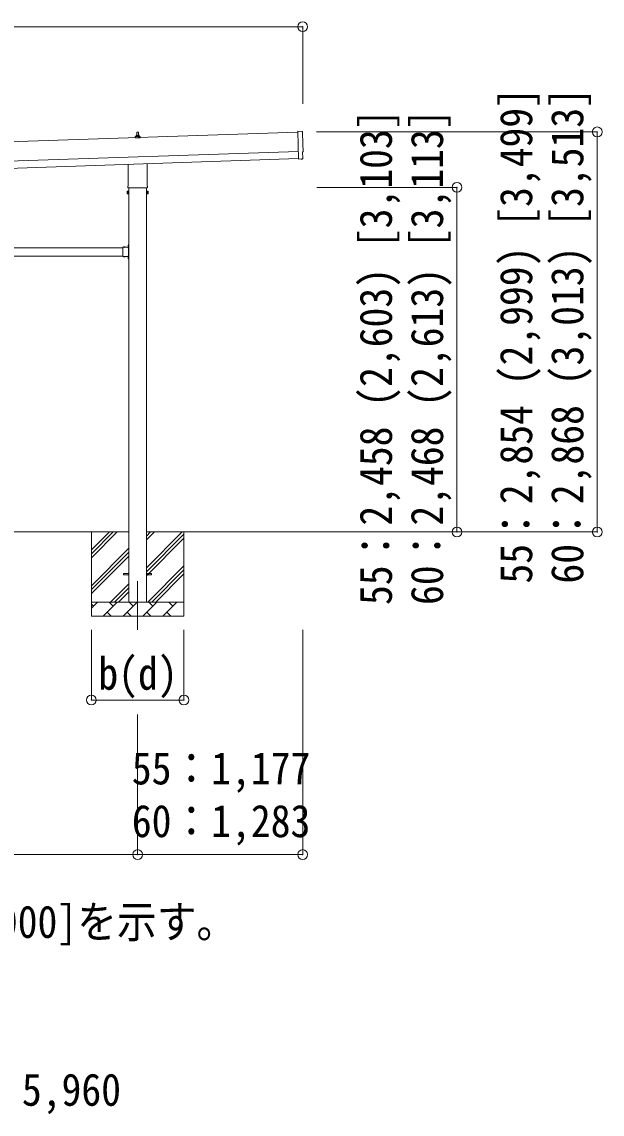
# Model space of a CAD drawing. Units: millimetres at full size, sheet at 1:70; details may follow other scales. Extents: x -19675 to 19675, y -13580 to 13580.
# Drawn here: x 5373 to 9510, y -4338 to 3454 of the extents above; entities that cross this region are included whole.
import ezdxf
from ezdxf.enums import TextEntityAlignment as Align

# ---------------------------------------------------------------- set-up
doc = ezdxf.new("R2010")
doc.units = ezdxf.units.MM
doc.header["$LTSCALE"] = 70
doc.header["$PDMODE"] = 32
doc.header["$PDSIZE"] = 70
doc.linetypes.add('CHAIN1', pattern=[8, 5, -1, 1, -1])
doc.linetypes.add('USER3', pattern=[4, 3, -1])
for name, color, linetype, lineweight in [('0-1_Defpoints', 7, 'CHAIN1', 9), ('0-2_TEXT1', 4, 'Continuous', 9), ('0-3_SHAPE', 7, 'Continuous', 9), ('0-8_TABLE1', 6, 'Continuous', 9), ('0-D', 7, 'Continuous', 9)]:
    doc.layers.add(name, color=color, linetype=linetype, lineweight=lineweight)
doc.styles.add('ＭＳ ゴシック', font='')
doc.styles.get('ＭＳ ゴシック').set_extended_font_data('MS Gothic')

msp = doc.modelspace()

# ---------------------------------------------------------------- linework, layer by layer
at = {"layer": '0-1_Defpoints'}
msp.add_line((6198.11, -535.5), (6198.11, -884.5), dxfattribs=at)
at = {"layer": '0-2_TEXT1'}
for p, q in [((7339.48, 2667.59), (1956.47, 2488.15)), ((6192.11, 2642.1), (6192.84, 2665.62)), ((6193.84, 2666.6), (6202.39, 2666.6)), ((6203.39, 2665.62), (6204.11, 2642.1)), ((7339.31, 2672.67), (7345.94, 2473.92)), ((7369.48, 2672.1), (7339.31, 2672.67)), ((6179.86, 2626.6), (6179.86, 2634.31)), ((6216.36, 2626.6), (6179.86, 2626.6)), ((6180.25, 2635.1), (6215.98, 2635.1)), ((6180.63, 2635.28), (6187.35, 2636.91)), ((6187.73, 2637.1), (6208.5, 2637.1)), ((6188.11, 2637.89), (6188.11, 2642.1)), ((6189.11, 2642.1), (6207.11, 2642.1)), ((6208.11, 2637.89), (6208.11, 2642.1)), ((6215.6, 2635.28), (6208.88, 2636.91)), ((6216.36, 2626.6), (6216.36, 2634.31)), ((1961.13, 2348.23), (7344.14, 2527.66)), ((7373.63, 2525.26), (7374.14, 2525.27)), ((7375.2, 2478.25), (7373.63, 2525.26)), ((1962.8, 2298.26), (7345.81, 2477.69)), ((6129.81, 2282.61), (6129.81, 2437.16)), ((6266.41, 2441.71), (6266.41, 2282.61)), ((7364.12, 2475.44), (7345.94, 2473.92)), ((7364.81, 2474.83), (7364.12, 2475.44)), ((7365.56, 2474.58), (7372.46, 2475.17)), ((6128.11, 2273.84), (6128.11, 2279.34)), ((6266.05, 2270.34), (6130.18, 2270.34)), ((6135.61, 2270.34), (6135.61, -685.5)), ((6260.61, -685.5), (6260.61, 2270.34)), ((6268.11, 2279.34), (6268.11, 2273.84)), ((6124.11, 2244.34), (6124.87, 2245.65)), ((6124.11, 2244.34), (6124.11, 2227.34)), ((6124.11, 2227.34), (6124.87, 2226.02)), ((6131.11, 2245.65), (6124.87, 2245.65)), ((6131.11, 2240.75), (6124.87, 2240.75)), ((6131.11, 2230.93), (6124.87, 2230.93)), ((6131.11, 2226.02), (6124.87, 2226.02)), ((6131.11, 2226.02), (6131.11, 2245.65)), ((6131.11, 2245.04), (6133.61, 2245.04)), ((6133.61, 2226.64), (6131.11, 2226.64)), ((6135.61, 2225.34), (6133.61, 2225.34)), ((6260.61, 2225.34), (6262.61, 2225.34)), ((6265.11, 2245.04), (6262.61, 2245.04)), ((6262.61, 2226.64), (6265.11, 2226.64)), ((6265.11, 2226.02), (6265.11, 2245.65)), ((6265.11, 2245.65), (6271.36, 2245.65)), ((6265.11, 2240.75), (6271.36, 2240.75)), ((6265.11, 2230.93), (6271.36, 2230.93)), ((6265.11, 2226.02), (6271.36, 2226.02)), ((6272.11, 2244.34), (6271.36, 2245.65)), ((6272.11, 2227.34), (6271.36, 2226.02)), ((6272.11, 2244.34), (6272.11, 2227.34)), ((3202.61, 1842.5), (6093.61, 1842.5)), ((6093.61, 1845.5), (6093.61, 1779.5)), ((6093.61, 1845.5), (6133.61, 1845.5)), ((6096.71, 1846.01), (6096.71, 1845.5)), ((6129.61, 1842.5), (6135.11, 1842.5)), ((6133.11, 1861.4), (6133.61, 1861.4)), ((6133.61, 1865.5), (6135.61, 1865.5)), ((6133.61, 1865.5), (6133.61, 1845.5)), ((6135.61, 1858.5), (6133.61, 1858.5)), ((6135.61, 1852.5), (6133.61, 1852.5)), ((6133.61, 1841.5), (6133.61, 1783.5)), ((6135.11, 1842.5), (6135.11, 1782.5)), ((3202.61, 1782.5), (6093.61, 1782.5)), ((6093.61, 1779.5), (6133.61, 1779.5)), ((6096.71, 1779), (6096.71, 1779.5)), ((6129.61, 1782.5), (6135.11, 1782.5)), ((6133.61, 1781.5), (6129.61, 1781.5)), ((6133.11, 1775.4), (6133.61, 1775.4)), ((6133.61, 1779.5), (6133.61, 1759.5)), ((6135.61, 1772.5), (6133.61, 1772.5)), ((6135.61, 1766.5), (6133.61, 1766.5)), ((6133.61, 1759.5), (6135.61, 1759.5)), ((6098.11, -481), (6135.61, -481)), ((6098.11, -490), (6098.11, -481)), ((6098.11, -490), (6135.61, -490)), ((6260.61, -481), (6298.11, -481)), ((6260.61, -490), (6298.11, -490)), ((6298.11, -490), (6298.11, -481))]:
    msp.add_line(p, q, dxfattribs=at)
for points in [[(6133.61, 2225.34), (6133.61, 2246.34), (6135.61, 2246.34)], [(6262.61, 2225.34), (6262.61, 2246.34), (6260.61, 2246.34)], [(6096.71, 1846.01), (6108.51, 1846.01), (6108.51, 1845.5)], [(6133.61, 1841.5), (6129.61, 1841.5), (6129.61, 1843.5), (6133.61, 1843.5)], [(6133.11, 1861.4), (6133.11, 1849.6), (6133.61, 1849.6)], [(6096.71, 1779), (6108.51, 1779), (6108.51, 1779.5)], [(6133.61, 1783.5), (6129.61, 1783.5), (6129.61, 1781.5)], [(6133.11, 1775.4), (6133.11, 1763.6), (6133.61, 1763.6)]]:
    msp.add_lwpolyline(points, dxfattribs=at)
at = {"layer": '0-2_TEXT1', "linetype": 'USER3'}
for points in [[(6100.11, 1848.12), (6101.47, 1845.34), (6102.61, 1844.73)], [(6105.11, 1848.12), (6103.76, 1845.34), (6102.61, 1844.73)], [(6131, 1858), (6133.78, 1856.65), (6134.39, 1855.5)], [(6131, 1853), (6133.78, 1854.36), (6134.39, 1855.5)], [(6100.11, 1776.89), (6101.47, 1779.67), (6102.61, 1780.28)], [(6105.11, 1776.89), (6103.76, 1779.67), (6102.61, 1780.28)], [(6131, 1772), (6133.78, 1770.65), (6134.39, 1769.5)], [(6131, 1767), (6133.78, 1768.36), (6134.39, 1769.5)]]:
    msp.add_lwpolyline(points, dxfattribs=at)
at = {"layer": '0-2_TEXT1'}
for centre, radius, start, end in [((6193.84, 2665.6), 1, 90, 178.60509), ((6202.39, 2665.6), 1, 1.39491, 90), ((7369.39, 2667.6), 4.5, 1.09537, 88.91326), ((6180.86, 2634.31), 1, 103.62699, 180), ((6187.11, 2637.89), 1, 283.62699, 0), ((6192.2, 2641.47), 4.13, 90, 171.17633), ((6189.11, 2641.1), 1, 90, 180), ((6201.45, 2642.1), 4.83, 133.60282, 180), ((6194.78, 2642.1), 4.83, 0, 46.39718), ((6204.03, 2641.47), 4.13, 8.82367, 90), ((6207.11, 2641.1), 1, 0, 90), ((6209.11, 2637.89), 1, 180, 256.37301), ((6215.36, 2634.31), 1, 0, 76.37301), ((7373.99, 2529.77), 4.5, 271.90915, 2.73345), ((7365.47, 2475.57), 1, 228.4071, 274.90505), ((6132.11, 2279.34), 4, 125.09963, 180), ((6132.11, 2273.84), 4, 180, 194.47751), ((6132.11, 2273.84), 4, 194.47751, 241.04498), ((6264.11, 2273.84), 4, 298.95502, 345.52249), ((6264.11, 2279.34), 4, 0, 54.90037), ((6264.11, 2273.84), 4, 345.52249, 0), ((6128.46, 2243.2), 4.34, 145.61575, 214.38425), ((6128.46, 2228.48), 4.34, 145.61575, 214.38425), ((6140.36, 2235.84), 16.24, 162.41205, 197.58795), ((6255.87, 2235.84), 16.24, 342.41205, 17.58795), ((6267.77, 2243.2), 4.34, 325.61575, 34.38425), ((6267.77, 2228.48), 4.34, 325.61575, 34.38425), ((6102.61, 1840.27), 8.23, 44.2189, 135.7811), ((6138.85, 1855.5), 8.23, 134.2189, 225.7811), ((6133.61, 1845.5), 2, 270, 0), ((6102.61, 1784.74), 8.23, 224.2189, 315.7811), ((6138.85, 1769.5), 8.23, 134.2189, 225.7811), ((6133.61, 1779.5), 2, 0, 90)]:
    msp.add_arc(centre, radius, start, end, dxfattribs=at)
for centre, major_axis, ratio, start_param, end_param in [((12136.42, 2757.46), (-4760.73, -158.69), 0.99863, 6.2686928, 6.2976566), ((7372.2, 2478.16), (2.25, -2), 0.9974, 5.5252311, 7.0411395)]:
    msp.add_ellipse(centre, major_axis=major_axis, ratio=ratio, start_param=start_param, end_param=end_param, dxfattribs=at)
at = {"layer": '0-3_SHAPE'}
for p, q in [((6135.61, -185.5), (3160.61, -185.5)), ((5868.11, -185.5), (5868.11, -785.5)), ((5868.11, -370.55), (6053.17, -185.5)), ((5868.11, -342.26), (6024.88, -185.5)), ((5868.11, -313.98), (5996.6, -185.5)), ((6260.61, -440.59), (6515.71, -185.5)), ((6260.61, -242.6), (6317.72, -185.5)), ((6260.61, -214.32), (6289.44, -185.5)), ((7475.14, -185.5), (6260.61, -185.5)), ((6260.61, -468.88), (6528.11, -201.38)), ((6260.61, -497.16), (6528.11, -229.66)), ((6528.11, -185.5), (6528.11, -785.5)), ((5868.11, -568.54), (6135.61, -301.04)), ((5868.11, -596.82), (6135.61, -329.32)), ((5868.11, -625.1), (6135.61, -357.6)), ((6270.27, -685.5), (6528.11, -427.65)), ((6298.56, -685.5), (6528.11, -455.94)), ((6326.84, -685.5), (6528.11, -484.22)), ((6005.71, -685.5), (6135.61, -555.59)), ((6034, -685.5), (6135.61, -583.88)), ((6062.28, -685.5), (6135.61, -612.16)), ((5868.11, -685.5), (6528.11, -685.5)), ((5868.11, -728.39), (5911.01, -685.5)), ((5882.45, -714.05), (5868.11, -699.71)), ((5952.43, -785.5), (6052.43, -685.5)), ((6023.88, -714.05), (5995.32, -685.5)), ((6093.85, -785.5), (6193.85, -685.5)), ((6165.3, -714.05), (6136.74, -685.5)), ((6235.27, -785.5), (6335.27, -685.5)), ((6306.72, -714.05), (6278.17, -685.5)), ((6376.69, -785.5), (6476.69, -685.5)), ((6448.14, -714.05), (6419.59, -685.5)), ((6524.83, -685.5), (6528.11, -682.21)), ((5980.98, -756.94), (6009.54, -785.5)), ((6122.4, -756.94), (6150.96, -785.5)), ((6263.83, -756.94), (6292.38, -785.5)), ((6405.25, -756.94), (6433.8, -785.5)), ((6528.11, -785.5), (5868.11, -785.5))]:
    msp.add_line(p, q, dxfattribs=at)
at = {"layer": '0-8_TABLE1'}
for p, q in [((1925.47, 3418.62), (7375.14, 3418.62)), ((7375.14, 3418.62), (7375.14, 2868.62)), ((9475.14, 2668.62), (7474.14, 2668.62)), ((9475.14, -185.5), (9475.14, 2668.62)), ((8475.14, 2272.84), (7475.14, 2272.84)), ((8475.14, 2272.84), (8475.14, -185.5)), ((9475.14, -185.5), (7475.14, -185.5)), ((5868.11, -1384.5), (5868.11, -884.5)), ((6528.11, -1384.5), (6528.11, -884.5)), ((7375.14, -2486.5), (7375.14, -884.5)), ((5868.11, -1384.5), (6528.11, -1384.5)), ((6198.11, -2486.5), (6198.11, -1486.5))]:
    msp.add_line(p, q, dxfattribs=at)
msp.add_lwpolyline([(3098.11, -2486.5), (6198.11, -2486.5), (7375.14, -2486.5)], dxfattribs=at)
for p in [(7375.14, 3418.62), (9475.14, 2668.62), (8475.14, 2272.84), (8475.14, -185.5), (9475.14, -185.5), (5868.11, -1384.5), (6528.11, -1384.5), (6198.11, -2486.5), (7375.14, -2486.5)]:
    msp.add_point(p, dxfattribs=at)

# ---------------------------------------------------------------- texts
at = {"layer": '0-8_TABLE1', "color": 7, "style": 'ＭＳ ゴシック', "width": 0.9}
for s, p in [('55：2,854 (2,999) [3,499]', (9080.63, -553.44)), ('60：2,868 (3,013) [3,513]', (9445.14, -553.44)), ('55：2,458 (2,603) [3,103]', (8080.63, -706.33)), ('60：2,468 (2,613) [3,113]', (8445.14, -706.33))]:
    msp.add_text(s, height=230.9, rotation=90, dxfattribs=at).set_placement(p, align=Align.BOTTOM_LEFT)
for s, p in [('b(d)', (5918.11, -1379.5)), ('55：1,177', (6156.63, -2055.46)), ('60：1,283', (6156.63, -2431.5)), ('55：5,450\u300060：5,960', (3250.31, -4348.01))]:
    msp.add_text(s, height=230.9, dxfattribs=at).set_placement(p, align=Align.BOTTOM_LEFT)
at = {"layer": '0-D', "style": 'ＭＳ ゴシック', "width": 0.9}
msp.add_text('・高さ寸法は、H=2,355 (H=2,500) [H=3,000]を示す。', height=230.9, dxfattribs=at).set_placement((-33.88, -3150.43), align=Align.BOTTOM_LEFT)

doc.saveas('drawing.dxf')
